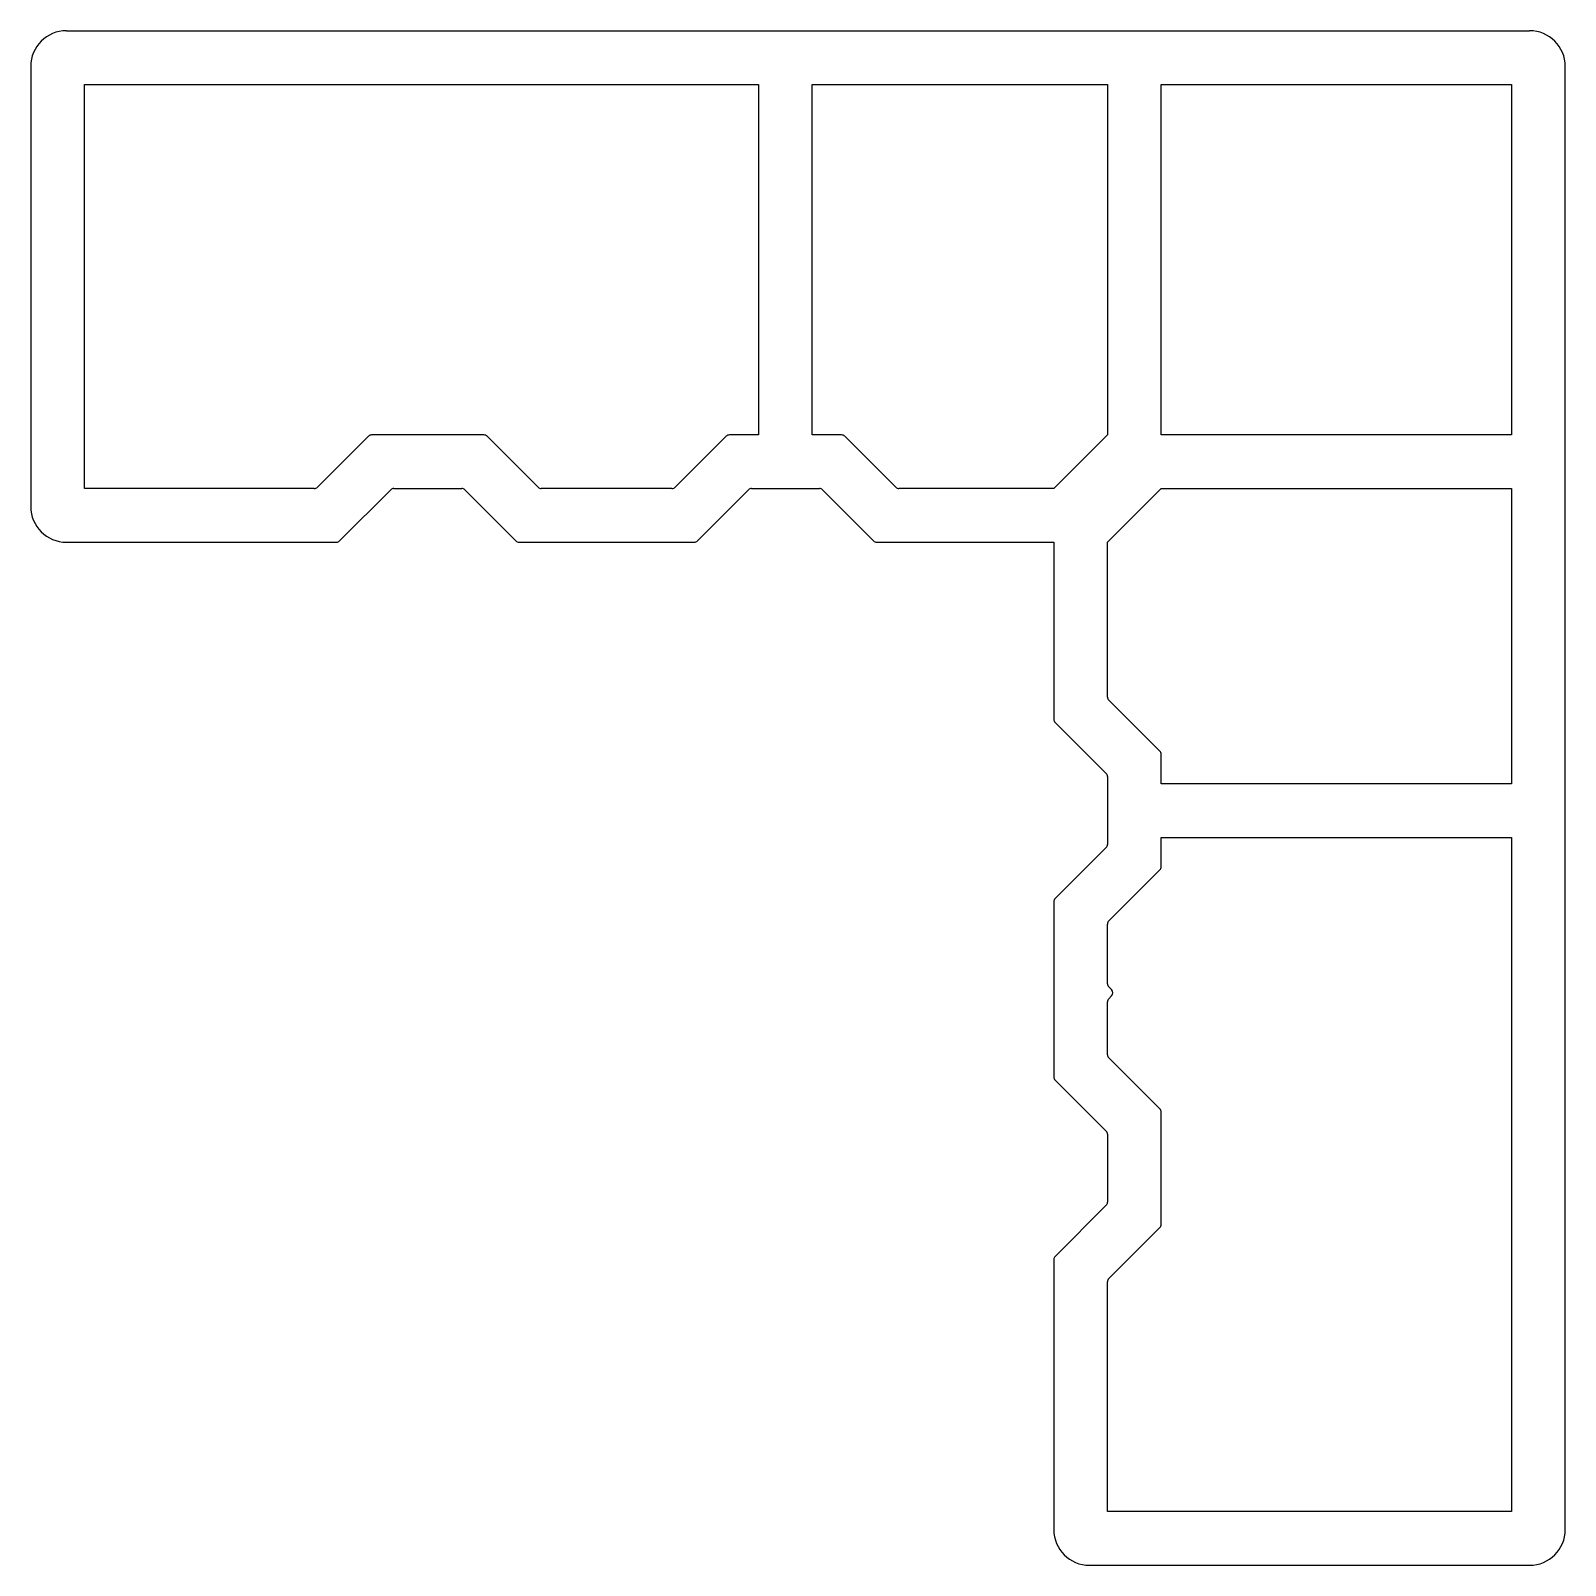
# Model space of a CAD drawing. Extents: x 3020.3 to 3106.1, y 1575.5 to 1661.3.
import ezdxf

# ---------------------------------------------------------------- set-up
doc = ezdxf.new("R2010")
doc.units = 0
doc.layers.get('0').update_dxf_attribs({"linetype": 'CONTINUOUS'})

msp = doc.modelspace()

# ---------------------------------------------------------------- linework, layer by layer
for p, q in [((3022.341, 1661.308), (3104.141, 1661.308)), ((3020.341, 1659.308), (3020.341, 1634.708)), ((3106.141, 1577.508), (3106.141, 1659.308)), ((3023.341, 1635.708), (3023.341, 1658.308)), ((3023.341, 1658.308), (3061.041, 1658.308)), ((3061.041, 1658.308), (3061.041, 1638.708)), ((3064.041, 1638.708), (3064.041, 1658.308)), ((3064.041, 1658.308), (3080.541, 1658.308)), ((3080.541, 1658.308), (3080.541, 1638.708)), ((3083.541, 1658.308), (3103.141, 1658.308)), ((3083.541, 1638.708), (3083.541, 1658.308)), ((3103.141, 1658.308), (3103.141, 1638.708)), ((3039.225, 1638.635), (3036.371, 1635.781)), ((3045.68, 1638.708), (3039.402, 1638.708)), ((3048.71, 1635.781), (3045.857, 1638.635)), ((3059.225, 1638.635), (3056.371, 1635.781)), ((3061.041, 1638.708), (3059.402, 1638.708)), ((3065.68, 1638.708), (3064.041, 1638.708)), ((3068.71, 1635.781), (3065.857, 1638.635)), ((3080.541, 1638.708), (3077.541, 1635.708)), ((3103.141, 1638.708), (3083.541, 1638.708)), ((3036.195, 1635.708), (3023.341, 1635.708)), ((3037.614, 1632.781), (3040.468, 1635.635)), ((3040.644, 1635.708), (3044.437, 1635.708)), ((3044.614, 1635.635), (3047.468, 1632.781)), ((3056.195, 1635.708), (3048.887, 1635.708)), ((3057.614, 1632.781), (3060.468, 1635.635)), ((3060.644, 1635.708), (3064.437, 1635.708)), ((3064.614, 1635.635), (3067.468, 1632.781)), ((3077.541, 1635.708), (3068.887, 1635.708)), ((3080.541, 1632.708), (3083.541, 1635.708)), ((3083.541, 1635.708), (3103.141, 1635.708)), ((3103.141, 1635.708), (3103.141, 1619.208)), ((3022.341, 1632.708), (3037.437, 1632.708)), ((3047.644, 1632.708), (3057.437, 1632.708)), ((3067.644, 1632.708), (3077.541, 1632.708)), ((3077.541, 1632.708), (3077.541, 1622.812)), ((3080.541, 1624.054), (3080.541, 1632.708)), ((3083.468, 1621.024), (3080.614, 1623.877)), ((3077.614, 1622.635), (3080.468, 1619.781)), ((3083.541, 1619.208), (3083.541, 1620.847)), ((3080.541, 1619.604), (3080.541, 1615.812)), ((3103.141, 1619.208), (3083.541, 1619.208)), ((3080.468, 1615.635), (3077.614, 1612.781)), ((3083.541, 1614.569), (3083.541, 1616.208)), ((3083.541, 1616.208), (3103.141, 1616.208)), ((3103.141, 1616.208), (3103.141, 1578.508)), ((3080.614, 1611.539), (3083.468, 1614.392)), ((3077.541, 1612.604), (3077.541, 1602.812)), ((3080.541, 1608.024), (3080.541, 1611.362)), ((3080.768, 1607.693), (3080.614, 1607.847)), ((3080.614, 1607.186), (3080.768, 1607.34)), ((3080.541, 1604.054), (3080.541, 1607.009)), ((3083.468, 1601.024), (3080.614, 1603.877)), ((3077.614, 1602.635), (3080.468, 1599.781)), ((3083.541, 1594.569), (3083.541, 1600.847)), ((3080.541, 1599.604), (3080.541, 1595.812)), ((3080.468, 1595.635), (3077.614, 1592.781)), ((3080.614, 1591.539), (3083.468, 1594.392)), ((3077.541, 1592.604), (3077.541, 1577.508)), ((3080.541, 1578.508), (3080.541, 1591.362)), ((3103.141, 1578.508), (3080.541, 1578.508)), ((3079.541, 1575.508), (3104.141, 1575.508))]:
    msp.add_line(p, q)
for centre, radius, start, end in [((3022.341, 1659.308), 2, 90, 180), ((3104.141, 1659.308), 2, 0, 90), ((3039.402, 1638.458), 0.25, 90, 135), ((3045.68, 1638.458), 0.25, 45, 90), ((3059.402, 1638.458), 0.25, 90, 135), ((3065.68, 1638.458), 0.25, 45, 90), ((3036.195, 1635.958), 0.25, 270, 315), ((3040.644, 1635.458), 0.25, 90, 135), ((3044.437, 1635.458), 0.25, 45, 90), ((3048.887, 1635.958), 0.25, 225, 270), ((3056.195, 1635.958), 0.25, 270, 315), ((3060.644, 1635.458), 0.25, 90, 135), ((3064.437, 1635.458), 0.25, 45, 90), ((3068.887, 1635.958), 0.25, 225, 270), ((3022.341, 1634.708), 2, 180, 270), ((3037.437, 1632.958), 0.25, 270, 315), ((3047.644, 1632.958), 0.25, 225, 270), ((3057.437, 1632.958), 0.25, 270, 315), ((3067.644, 1632.958), 0.25, 225, 270), ((3080.791, 1624.054), 0.25, 180, 225), ((3077.791, 1622.812), 0.25, 180, 225), ((3083.291, 1620.847), 0.25, 0, 45), ((3080.291, 1619.604), 0.25, 0, 45), ((3080.291, 1615.812), 0.25, 315, 0), ((3083.291, 1614.569), 0.25, 315, 0), ((3077.791, 1612.604), 0.25, 135, 180), ((3080.791, 1611.362), 0.25, 135, 180), ((3080.791, 1608.024), 0.25, 180, 225), ((3080.791, 1607.009), 0.25, 135, 180), ((3080.591, 1607.516), 0.25, 315, 45), ((3080.791, 1604.054), 0.25, 180, 225), ((3077.791, 1602.812), 0.25, 180, 225), ((3083.291, 1600.847), 0.25, 0, 45), ((3080.291, 1599.604), 0.25, 0, 45), ((3080.291, 1595.812), 0.25, 315, 0), ((3083.291, 1594.569), 0.25, 315, 0), ((3077.791, 1592.604), 0.25, 135, 180), ((3080.791, 1591.362), 0.25, 135, 180), ((3079.541, 1577.508), 2, 180, 270), ((3104.141, 1577.508), 2, 270, 0)]:
    msp.add_arc(centre, radius, start, end)

doc.saveas('drawing.dxf')
